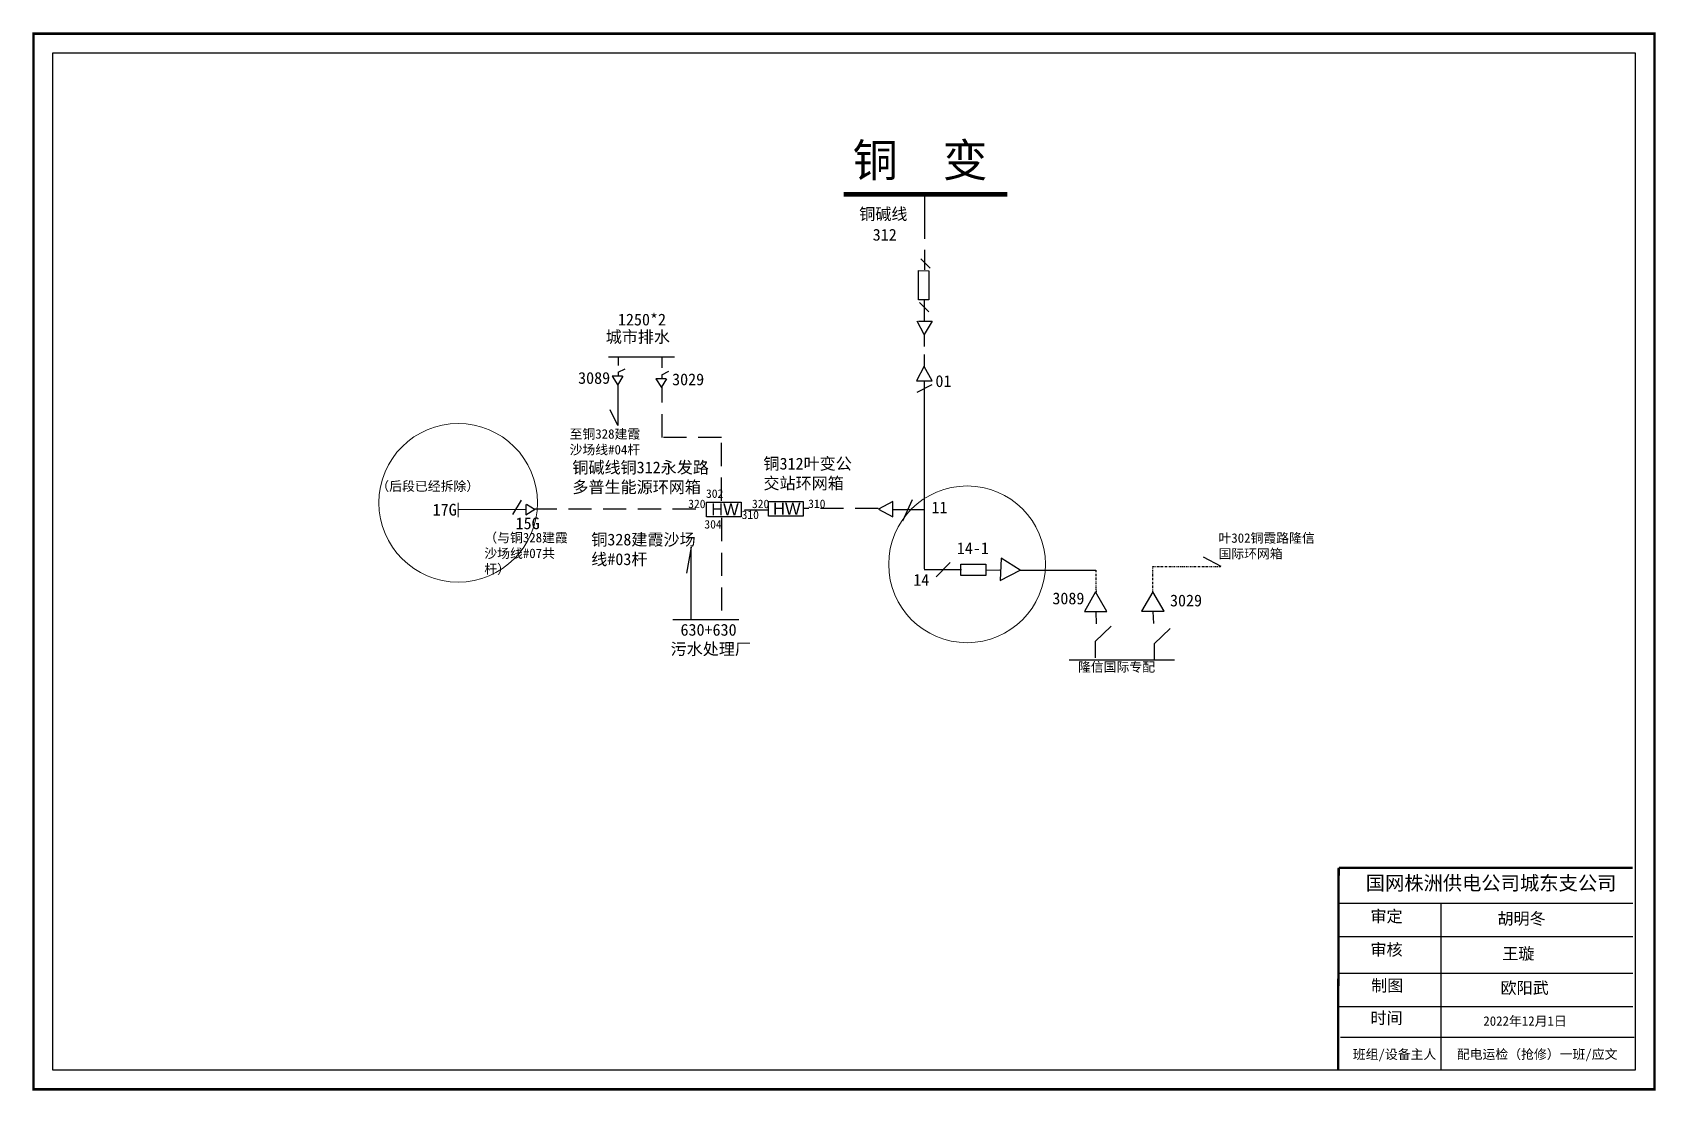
# Model space of a CAD drawing. Extents: x 0 to 344, y 0 to 224.
import ezdxf

# ---------------------------------------------------------------- set-up
doc = ezdxf.new("R2010")
doc.units = 0
doc.header["$LTSCALE"] = 0.774411
for name, pattern in [('ACAD_ISO02W100', [15, 12, -3]), ('DASHDOT', [1, 0.5, -0.25, 0, -0.25]), ('DASHED2', [9.525, 6.35, -3.175])]:
    doc.linetypes.add(name, pattern=pattern)
doc.layers.get('0').update_dxf_attribs({"linetype": 'CONTINUOUS'})
doc.styles.add('SimSun_txtstyle_2.00_0_0', font='simsun.ttc', dxfattribs={"height": 2})
doc.styles.add('SimSun_txtstyle_2.50_0_0', font='', dxfattribs={"height": 2.5})
doc.styles.get("Standard").update_dxf_attribs({"font": '', "height": 2.5})
doc.styles.add('字体', font='simkai_0.ttf', dxfattribs={"height": 2.5})
doc.styles.add('宋体_txtstyle_2.00_0_0', font='SIMSUN.TTC', dxfattribs={"height": 2})
doc.styles.add('宋体_txtstyle_2.50_0_0', font='SIMSUN.TTC', dxfattribs={"height": 2.5})
doc.styles.add('宋体_txtstyle_200.00_0_0200', font='SIMSUN.TTC', dxfattribs={"height": 200})
doc.styles.add('宋体_txtstyle_3.00_0_0', font='SIMSUN.TTC', dxfattribs={"height": 3})
doc.styles.get('SimSun_txtstyle_2.50_0_0').set_extended_font_data('SimSun')
doc.styles.get('Standard').set_extended_font_data('SimSun')

msp = doc.modelspace()

# ---------------------------------------------------------------- linework, layer by layer
at = {"linetype": 'ACAD_ISO02W100'}
msp.add_line((189.03, 189.69), (189.03, 173.8), dxfattribs=at)
at = {"linetype": 'Continuous'}
for p, q in [((190.24, 174.13), (188.26, 176.11)), ((190, 164.9), (188.02, 166.88)), ((189.01, 167.34), (189.01, 162.89)), ((189.01, 160.12), (187.49, 162.89)), ((187.75, 162.89), (190.65, 162.89)), ((190.65, 162.89), (189.01, 160.12)), ((121.99, 155.36), (136.01, 155.36)), ((124.09, 153.54), (124.09, 155.36)), ((133.35, 153.01), (133.35, 155.33)), ((124.07, 152.09), (125.56, 152.83)), ((124.09, 151.22), (124.09, 152.09)), ((133.34, 151.56), (134.82, 152.3)), ((189.01, 153.4), (187.37, 150.24)), ((190.65, 150.24), (189.01, 153.27)), ((124.99, 151.22), (122.78, 151.22)), ((122.78, 151.22), (123.99, 149.34)), ((123.99, 149.34), (125.1, 151.22)), ((123.99, 149.34), (123.99, 140.81)), ((132.04, 150.69), (133.26, 148.81)), ((134.25, 150.69), (132.04, 150.69)), ((133.26, 148.81), (134.36, 150.69)), ((133.35, 150.69), (133.35, 151.56)), ((187.37, 150.24), (190.65, 150.24)), ((187.49, 147.85), (190.65, 149.49)), ((189.01, 150.12), (189.01, 110.34)), ((123.99, 140.81), (122.35, 144.09)), ((101.68, 121.89), (103.55, 124.97)), ((104.45, 124.05), (104.45, 121.84)), ((106.46, 122.92), (104.58, 124.03)), ((182.34, 124.69), (179.31, 123.05)), ((182.34, 121.41), (182.34, 124.69)), ((184.45, 120.53), (186.54, 125.1)), ((104.45, 121.84), (106.33, 123.06)), ((179.31, 123.05), (182.34, 121.41)), ((182.36, 122.97), (188.87, 122.97)), ((189.02, 110.25), (196.92, 110.25)), ((191.56, 108.66), (194.5, 111.71)), ((252.03, 110.88), (248.27, 112.86)), ((202.01, 110.12), (205.07, 110.18)), ((209.34, 110.12), (225.4, 110.12)), ((225.4, 101.27), (225.52, 98.72)), ((237.53, 101.33), (237.66, 98.79)), ((135.61, 99.61), (149.63, 99.61)), ((228.64, 98.21), (225.27, 94.97)), ((241.2, 97.7), (237.82, 94.46)), ((225.27, 94.97), (225.27, 91.47)), ((237.82, 94.46), (237.82, 90.96)), ((219.73, 91.08), (242.15, 91.08)), ((277, 39.46), (339.37, 39.46)), ((298.65, 39.45), (298.64, 3.99)), ((277, 32.35), (339.37, 32.35)), ((277, 24.6), (339.37, 24.6)), ((277, 17.5), (339.37, 17.5)), ((277.32, 11.01), (339.68, 11.01))]:
    msp.add_line(p, q, dxfattribs=at)
at = {"linetype": 'DASHED2'}
for p, q in [((189.01, 160.24), (189.01, 157.53)), ((189.01, 155.87), (189.01, 153.43)), ((133.35, 138.27), (133.35, 148.98)), ((145.95, 138.27), (133.35, 138.27)), ((145.95, 124.8), (145.95, 138.27)), ((106.1, 123.08), (142.64, 123.08)), ((146, 121.18), (146, 99.68)), ((155.8, 122.79), (150.08, 122.79)), ((179.25, 123.15), (163.27, 123.15))]:
    msp.add_line(p, q, dxfattribs=at)
at = {"color": 7, "linetype": 'Continuous', "lineweight": 0, "ltscale": 0.641353}
for p, q in [((90.08, 124.39), (90.08, 121.31)), ((104.45, 122.95), (90.11, 122.93))]:
    msp.add_line(p, q, dxfattribs=at)
at = {"linetype": 'DASHDOT'}
for p, q in [((237.5, 105.41), (237.5, 110.88)), ((237.5, 110.88), (252.03, 110.88)), ((225.4, 110.12), (225.46, 105.41))]:
    msp.add_line(p, q, dxfattribs=at)
at = {"linetype": 'Continuous', "const_width": 0.5}
msp.add_lwpolyline([(-0.02, 223.91), (343.96, 223.91), (343.96, -0.05), (-0.02, -0.05)], close=True, dxfattribs=at)
at = {"linetype": 'Continuous'}
for points in [[(4.03, 219.87), (339.91, 219.87), (339.91, 3.99), (4.03, 3.99)], [(142.79, 124.55), (150.16, 124.55), (150.16, 121.44), (142.79, 121.44)], [(155.92, 124.69), (163.29, 124.69), (163.29, 121.58), (155.92, 121.58)], [(196.79, 111.33), (202.08, 111.33), (202.08, 108.97), (196.79, 108.97)], [(209.34, 110.06), (205.34, 112.62), (205.12, 107.88)], [(223.01, 101.34), (227.76, 101.34), (225.38, 105.46)], [(235.14, 101.4), (239.89, 101.41), (237.51, 105.52)]]:
    msp.add_lwpolyline(points, close=True, dxfattribs=at)
for points, const_width in [([(206.64, 189.84), (171.9, 189.82)], 1), ([(276.96, 46.96), (276.83, 3.99)], 0.5), ([(277, 46.96), (339.37, 46.96)], 0.5)]:
    msp.add_lwpolyline(points, dxfattribs=dict(at, const_width=const_width))
at = {"linetype": 'ACAD_ISO02W100'}
msp.add_lwpolyline([(189.97, 167.46), (187.76, 167.46), (187.77, 173.64), (189.98, 173.63)], close=True, dxfattribs=at)
at = {"linetype": 'Continuous'}
msp.add_lwpolyline([(139.56, 99.61), (139.56, 114.99), (138.57, 109.47)], dxfattribs=at)
at = {"color": 12, "linetype": 'Continuous', "lineweight": 0, "ltscale": 0.848544, "true_color": 0xc00000}
msp.add_circle((90.08, 124.39), 16.83, dxfattribs=at)
at = {"color": 12, "linetype": 'Continuous', "lineweight": 0, "ltscale": 1.570596, "true_color": 0xc00000}
msp.add_circle((198.09, 111.33), 16.63, dxfattribs=at)

# ---------------------------------------------------------------- texts
at = {"color": 7, "linetype": 'Continuous', "true_color": 0xffffff, "insert": (173.82, 200.57), "char_height": 7, "width": 35.7597, "attachment_point": 1, "style": '字体'}
msp.add_mtext('铜  变', dxfattribs=at)
at = {"color": 7, "linetype": 'Continuous', "insert": (175.2, 186.91), "char_height": 2.5, "width": 13.5909, "attachment_point": 1, "style": '宋体_txtstyle_2.50_0_0'}
msp.add_mtext('铜碱线', dxfattribs=at)
at = {"linetype": 'Continuous', "attachment_point": 1}
for s, insert, char_height, width in [('312', (178.06, 182.5), 2.5, 5.6554), ('1250*2', (123.99, 164.51), 2.5, 17.5278), ('城市排水', (121.41, 160.84), 2.5, 19.7581), ('3089', (115.54, 152.12), 2.5, 9.2273), ('3029', (135.49, 151.82), 2.5, 9.2273), ('01', (191.38, 151.45), 2.5, 5.4797), ('至铜328建霞沙场线#04杆', (113.73, 139.99), 2, 16.2), ('{\\fKaiTi_GB2312|b0|i0|c134|p49;320}', (138.91, 125.06), 1.8, 18.6535), ('{\\fKaiTi_GB2312|b0|i0|c134|p49;302}', (142.68, 127.23), 1.8, 18.6535), ('{\\fArial|b0|i0|c0|p32;\\H1.389x;HW}', (143.8, 124.24), 1.8, 18.6535), ('{\\fKaiTi_GB2312|b0|i0|c134|p49;320}', (152.44, 125.06), 1.8, 18.6535), ('{\\fArial|b0|i0|c0|p32;\\H1.389x;HW}', (156.93, 124.38), 1.8, 18.6535), ('{\\fKaiTi_GB2312|b0|i0|c134|p49;310}', (164.37, 125.08), 1.8, 18.6535), ('11', (190.54, 124.65), 2.5, 5.4797), ('15G', (102.27, 121.28), 2.5, 5.4797), ('{\\fKaiTi_GB2312|b0|i0|c134|p49;304}', (142.34, 120.72), 1.8, 18.6535), ('{\\fKaiTi_GB2312|b0|i0|c134|p49;310}', (150.24, 122.74), 1.8, 18.6535), ('（与铜328建霞沙场线#07共杆）', (95.63, 118), 2, 20.2399), ('铜328建霞沙场线#03杆', (118.33, 117.84), 2.5, 22.2778), ('3089', (216.19, 105.35), 2.5, 9.2273), ('3029', (241.16, 104.91), 2.5, 9.2273), ('630+630', (137.27, 98.69), 2.5, 5.6554), ('污水处理厂', (135.17, 94.62), 2.5, 19.7581), ('隆信国际专配', (221.63, 90.56), 2, 23.0317), ('审定', (283.7, 37.9), 2.5, 23.4615), ('审核', (283.7, 30.83), 2.5, 23.4615), ('制图', (283.86, 23.21), 2.5, 23.4615), ('时间', (283.7, 16.33), 2.5, 23.4615)]:
    msp.add_mtext(s, dxfattribs=dict(at, insert=insert, char_height=char_height, width=width))
for s, insert, char_height, width, style in [('铜碱线铜312永发路多普生能源环网箱', (114.32, 133.14), 2.5, 30.6786, 'SimSun_txtstyle_2.50_0_0'), ('铜312叶变公交站环网箱', (154.88, 133.94), 2.5, 19.7581, 'SimSun_txtstyle_2.50_0_0'), ('17G', (84.66, 124.17), 2.5, 5.4797, 'SimSun_txtstyle_2.50_0_0'), ('14-1', (195.92, 116), 2.5, 5.4797, 'SimSun_txtstyle_2.50_0_0'), ('14', (186.68, 109.29), 2.5, 5.4797, 'SimSun_txtstyle_2.50_0_0'), ('国网株洲供电公司城东支公司', (282.7, 45.21), 3, 82.0179, '宋体_txtstyle_3.00_0_0'), ('胡明冬', (310.65, 37.43), 2.5, 23.4615, 'SimSun_txtstyle_2.50_0_0'), ('王璇', (311.68, 30), 2.5, 33.0539, 'SimSun_txtstyle_2.50_0_0'), ('欧阳武', (311.31, 22.74), 2.5, 33.7222, 'SimSun_txtstyle_2.50_0_0'), ('2022年12月1日', (307.66, 15.44), 2, 23.4615, '宋体_txtstyle_2.00_0_0')]:
    msp.add_mtext(s, dxfattribs=dict(at, insert=insert, char_height=char_height, width=width, style=style))
at = {"color": 1, "linetype": 'Continuous', "true_color": 0xff0000, "insert": (72.72, 128.92), "char_height": 2, "width": 29.2371, "attachment_point": 1, "style": 'SimSun_txtstyle_2.00_0_0'}
msp.add_mtext('（后段已经拆除）', dxfattribs=at)
at = {"color": 2, "linetype": 'Continuous', "true_color": 0xffff00, "insert": (251.44, 117.91), "char_height": 2, "width": 23.0317, "attachment_point": 1, "style": 'SimSun_txtstyle_2.00_0_0'}
msp.add_mtext('叶302铜霞路隆信国际环网箱', dxfattribs=at)
at = {"color": 7, "linetype": 'Continuous', "lineweight": 0, "ltscale": 0.872553, "char_height": 2, "attachment_point": 1, "style": '宋体_txtstyle_200.00_0_0200'}
for s, insert in [('班组/设备主人', (279.95, 8.39)), ('配电运检（抢修）一班/应文', (302.03, 8.4))]:
    msp.add_mtext(s, dxfattribs=dict(at, insert=insert))

doc.saveas('drawing.dxf')
